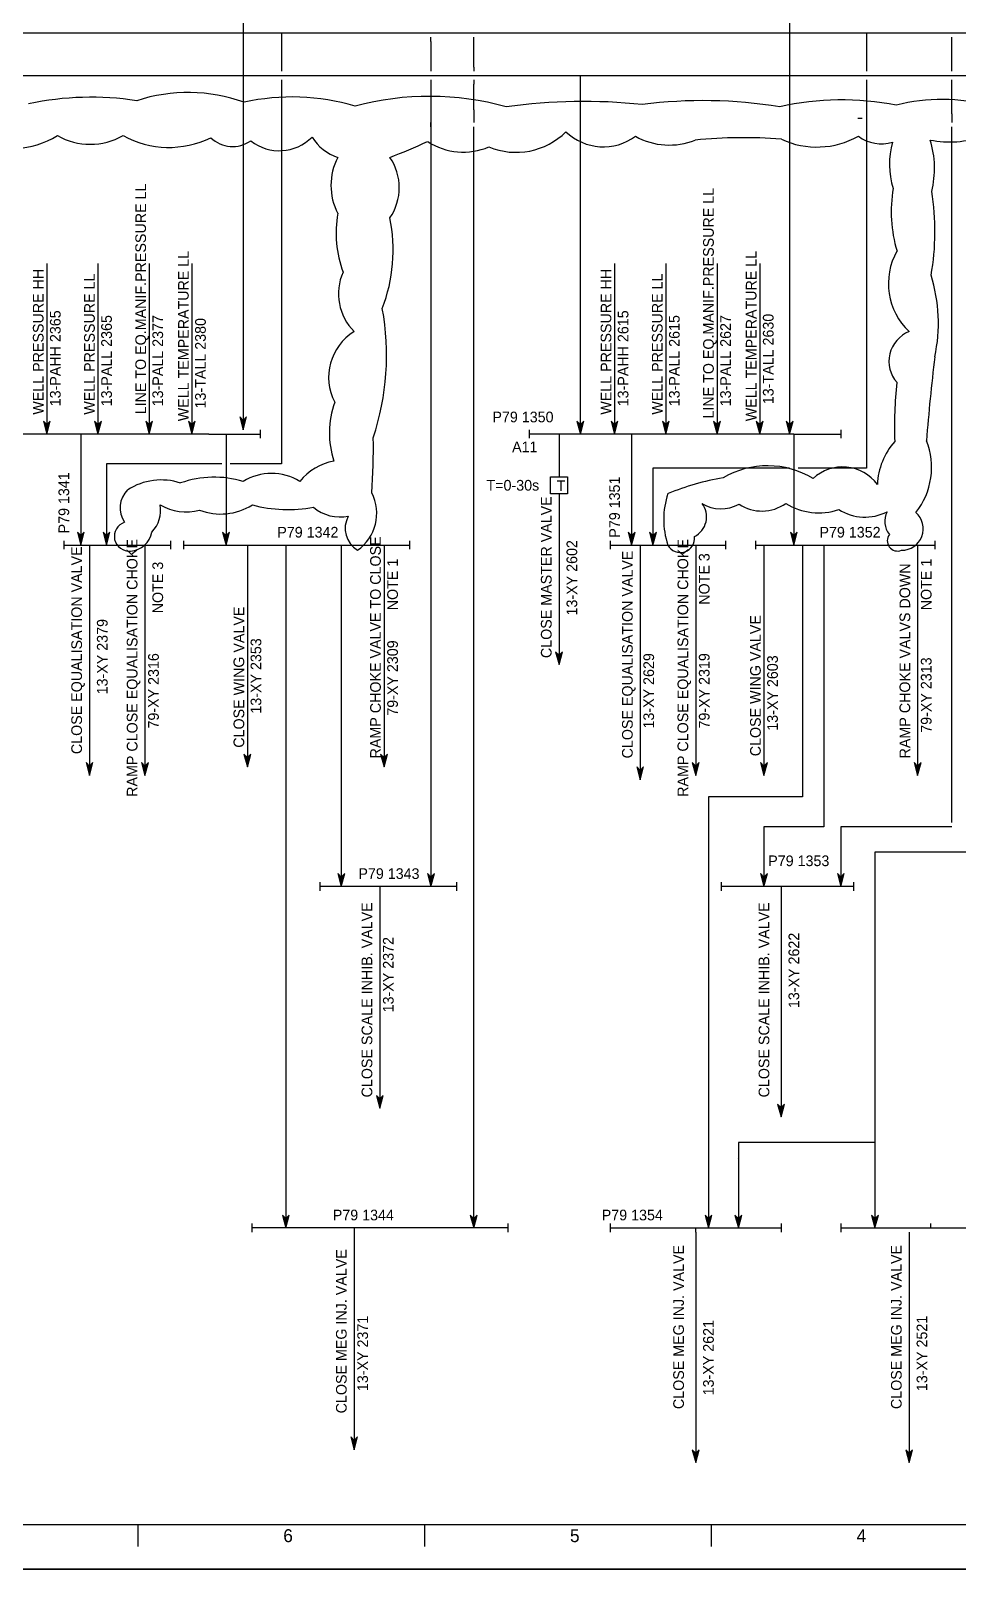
# Model space of a CAD drawing. Extents: x 0 to 841, y 0 to 594.
# Drawn here: x 394.3 to 611.5, y 0 to 360.5 of the extents above; entities that cross this region are included whole.
import ezdxf

# ---------------------------------------------------------------- set-up
doc = ezdxf.new("R2010")
doc.units = 0
for name, color, linetype in [('01-LIN-025-A', 7, 'Continuous'), ('1', 7, 'Continuous'), ('12', 7, 'Continuous'), ('34', 7, 'Continuous'), ('9', 7, 'Continuous')]:
    doc.layers.add(name, color=color, linetype=linetype)

msp = doc.modelspace()

# ---------------------------------------------------------------- linework, layer by layer
at = {"layer": '01-LIN-025-A'}
for centre, radius, start, end in [((408.37, 274), 70.92, 81.3173, 101.8873), ((431.13, 307.61), 38.43, 70.1026, 108.2835), ((455.51, 293.13), 51.86, 73.513, 102.5909), ((487.61, 277.42), 67.71, 74.5572, 104.8699), ((523.74, 212.89), 131.05, 83.9709, 97.9387), ((551.78, 231.81), 112.32, 80.8084, 97.3029), ((584.17, 279.78), 64.54, 78.5513, 102.9369), ((607.63, 302.54), 41.88, 74.3437, 104.7322), ((390.06, 352.33), 19.41, 241.6263, 302.5013), ((408.18, 349.32), 15.42, 240.0512, 299.9488), ((426.66, 355.39), 22.22, 240.9929, 296.0442), ((441.54, 340.81), 7.43, 226.3946, 304.9734), ((452.48, 343.17), 10.77, 231.7121, 315.3525), ((469.72, 341.48), 11.23, 211.543, 251.5496), ((507.96, 348.52), 16.51, 247.225, 314.9625), ((528.39, 345.98), 12.67, 226.1677, 306.3695), ((543.83, 349.98), 16.26, 240.856, 291.9011), ((560.96, 223.77), 111.68, 85.3186, 95.6865), ((578.4, 353.23), 19.98, 245.3549, 299.1366), ((593.56, 343.23), 9.22, 233.8898, 285.949), ((609.52, 358.02), 23.57, 258.804, 289.3672), ((402.87, 522.98), 206.46, 291.4502, 294.1146), ((495.55, 347.27), 15.21, 236.8244, 293.2971), ((613.98, 329.26), 18.6, 164.0629, 197.8155), ((583.4, 328.24), 22.55, 346.1984, 17.1709), ((478.79, 324.27), 14.23, 152.5846, 207.4154), ((468.11, 323.74), 12.47, 325.4077, 34.5923), ((627.46, 318.07), 31.66, 170.0072, 196.8876), ((548.5, 313.54), 57.56, 349.6553, 9.3123), ((492.42, 313.12), 26.66, 170.0597, 200.1967), ((440.96, 309.09), 38.17, 339.0238, 11.4489), ((610.65, 301.26), 15.5, 150.5567, 226.5764), ((478.9, 298.87), 12.56, 156.2902, 224.8813), ((569.75, 291.99), 37.11, 347.7078, 17.5936), ((416.51, 284.43), 61.09, 341.6046, 10.367), ((476.62, 279.29), 12.6, 121.7273, 207.5059), ((602.72, 283.05), 7.46, 111.3453, 221.8418), ((1029.14, 232.24), 426.29, 173.0134, 175.6676), ((691.24, 267.54), 94.68, 173.6125, 181.9823), ((485.45, 266.31), 21.24, 160.2972, 198.2337), ((325.69, 262.76), 148.81, 355.9411, 0.9202), ((608.94, 253.43), 16.4, 138.6525, 177.3985), ((588.34, 258.17), 16.92, 321.4718, 21.7617), ((467.59, 246.78), 13.09, 100.1811, 141.7464), ((450.67, 244.21), 12.57, 58.1134, 121.8866), ((566.83, 237.95), 20.62, 58.7963, 120.2407), ((584.4, 248.14), 10.15, 36.4841, 132.7625), ((421.11, 248.71), 5.93, 134.54, 214.8309), ((424.83, 240.65), 14.59, 71.9802, 122.6726), ((437.23, 232.32), 23.57, 73.2137, 109.547), ((567.31, 193.67), 63.04, 99.9268, 112.1712), ((417.45, 248.08), 7.23, 315.5564, 10.4619), ((430.64, 259.78), 12.03, 239.6311, 285.0353), ((438.71, 261.29), 14.03, 249.3661, 302.055), ((454.49, 280.6), 32.3, 255.0471, 280.7107), ((466.78, 256.28), 9.72, 229.7381, 281.0201), ((464.81, 247.41), 10.49, 304.5753, 27.3522), ((561.3, 246), 18.79, 161.2042, 198.6159), ((547.34, 246.6), 5.21, 297.1533, 37.2382), ((555.97, 257.01), 8.54, 238.3012, 299.3606), ((565.52, 257.65), 9.69, 236.4437, 305.4043), ((578.81, 262.01), 14.47, 237.9468, 289.0136), ((417.29, 242.03), 3.46, 107.7814, 275.9959), ((473.87, 243.87), 5.97, 151.2187, 238.6441), ((589.65, 257.9), 11.36, 237.3638, 297.2687), ((599.19, 245.55), 4.89, 152.5993, 218.8219), ((598.25, 243.82), 5.05, 269.6307, 48.7557), ((417.41, 243.85), 5.26, 272.6245, 350.8961), ((546.43, 241.54), 3.31, 207.7201, 7.2732), ((597.28, 241), 2.41, 141.7937, 292.8142)]:
    msp.add_arc(centre, radius, start, end, dxfattribs=at)
at = {"layer": '1'}
for p, q in [((559.88, 96.13), (559.88, 96.13)), ((648.95, 10.38), (10.33, 10.38)), ((419.3, 10.38), (419.3, 5.35)), ((486.46, 10.38), (486.46, 5.35)), ((553.61, 10.38), (553.61, 5.35))]:
    msp.add_line(p, q, dxfattribs=at)
at = {"layer": '12'}
for p, q in [((444, 411), (444, 267)), ((572, 410), (572, 266)), ((238, 360), (412, 360)), ((411, 360), (715, 360)), ((453, 360), (453, 351)), ((488, 358), (488, 359)), ((488, 358), (488, 354)), ((498, 358), (498, 359)), ((498, 352), (498, 358)), ((590, 360), (590, 351)), ((610, 351), (610, 359)), ((488, 354), (488, 351)), ((390, 350), (473, 350)), ((473, 350), (642, 350)), ((498, 352), (498, 351)), ((523, 266), (523, 350)), ((453, 349), (453, 259)), ((488, 349), (488, 348)), ((488, 348), (488, 344)), ((498, 349), (498, 348)), ((498, 342), (498, 348)), ((590, 349), (590, 258)), ((610, 341), (610, 349)), ((488, 344), (488, 341)), ((488, 341), (488, 172)), ((488, 338), (488, 339)), ((498, 342), (498, 341)), ((498, 342), (498, 339)), ((588, 340), (589, 340)), ((610, 341), (610, 339)), ((498, 332), (498, 338)), ((610, 175), (610, 338)), ((498, 80), (498, 332)), ((398, 306), (398, 266)), ((410, 306), (410, 266)), ((422, 306), (422, 266)), ((432, 306), (432, 266)), ((531, 306), (531, 266)), ((543, 306), (543, 266)), ((555, 306), (555, 266)), ((565, 306), (565, 266)), ((448, 267), (448, 265)), ((511, 267), (511, 265)), ((584, 267), (584, 265)), ((436, 266), (379, 266)), ((406, 266), (406, 240)), ((410, 266), (410, 266)), ((422, 266), (422, 266)), ((436, 266), (448, 266)), ((440, 266), (440, 240)), ((573, 266), (511, 266)), ((518, 266), (518, 256)), ((535, 266), (535, 240)), ((573, 266), (584, 266)), ((573, 266), (573, 240)), ((412, 259), (412, 240)), ((415, 259), (412, 259)), ((439, 259), (415, 259)), ((453, 259), (441, 259)), ((516, 256), (520, 256)), ((516, 252), (516, 256)), ((520, 256), (520, 252)), ((540, 258), (540, 240)), ((544, 258), (540, 258)), ((552, 258), (544, 258)), ((572, 258), (552, 258)), ((590, 258), (574, 258)), ((520, 252), (516, 252)), ((518, 252), (518, 212)), ((402, 241), (402, 239)), ((402, 240), (427, 240)), ((408, 240), (408, 186)), ((421, 240), (421, 186)), ((427, 241), (427, 239)), ((430, 241), (430, 239)), ((430, 240), (483, 240)), ((445, 240), (445, 188)), ((454, 240), (454, 80)), ((467, 240), (467, 160)), ((477, 240), (477, 188)), ((483, 241), (483, 239)), ((530, 241), (530, 239)), ((530, 240), (557, 240)), ((537, 240), (537, 185)), ((550, 240), (550, 186)), ((557, 241), (557, 239)), ((564, 241), (564, 239)), ((564, 240), (606, 240)), ((566, 240), (566, 186)), ((575, 240), (575, 181)), ((580, 240), (580, 180)), ((602, 240), (602, 186)), ((606, 241), (606, 239)), ((575, 181), (553, 181)), ((553, 181), (553, 80)), ((580, 180), (580, 174)), ((580, 174), (566, 174)), ((566, 174), (566, 160)), ((610, 174), (584, 174)), ((584, 174), (584, 160)), ((488, 172), (488, 160)), ((620, 168), (592, 168)), ((592, 168), (592, 88)), ((462, 161), (462, 159)), ((494, 160), (462, 160)), ((476, 160), (476, 108)), ((494, 161), (494, 159)), ((556, 161), (556, 159)), ((587, 160), (556, 160)), ((570, 160), (570, 106)), ((587, 161), (587, 159)), ((592, 100), (560, 100)), ((560, 100), (560, 80)), ((592, 88), (592, 80)), ((446, 81), (446, 79)), ((506, 80), (446, 80)), ((470, 80), (470, 28)), ((506, 81), (506, 79)), ((530, 81), (530, 79)), ((530, 80), (570, 80)), ((550, 79), (550, 80)), ((570, 81), (570, 79)), ((584, 81), (584, 79)), ((584, 80), (620, 80)), ((605, 81), (605, 80)), ((550, 79), (550, 25)), ((600, 79), (600, 25))]:
    msp.add_line(p, q, dxfattribs=at)
msp.add_lwpolyline([(0, 594), (841, 594), (841, 0), (0, 0)], close=True, dxfattribs=at)
at = {"layer": '34'}
for p, q in [((398, 268.2), (397.2, 269)), ((397.2, 269), (398, 266)), ((398, 268), (397.4, 268.6)), ((397.4, 268.6), (398, 266.4)), ((398, 267.8), (397.6, 268.2)), ((397.6, 268.2), (398, 266.8)), ((398, 267.6), (397.8, 267.8)), ((397.8, 267.8), (398, 267.2)), ((398, 266), (398.8, 269)), ((398.8, 269), (398, 268.2)), ((398, 266.4), (398.6, 268.6)), ((398.6, 268.6), (398, 268)), ((398, 266.8), (398.4, 268.2)), ((398.4, 268.2), (398, 267.8)), ((398, 267.2), (398.2, 267.8)), ((398.2, 267.8), (398, 267.6)), ((410, 268.2), (409.2, 269)), ((409.2, 269), (410, 266)), ((410, 268), (409.4, 268.6)), ((409.4, 268.6), (410, 266.4)), ((410, 267.8), (409.6, 268.2)), ((409.6, 268.2), (410, 266.8)), ((410, 267.6), (409.8, 267.8)), ((409.8, 267.8), (410, 267.2)), ((410, 266), (410.8, 269)), ((410.8, 269), (410, 268.2)), ((410, 266.4), (410.6, 268.6)), ((410.6, 268.6), (410, 268)), ((410, 266.8), (410.4, 268.2)), ((410.4, 268.2), (410, 267.8)), ((410, 267.2), (410.2, 267.8)), ((410.2, 267.8), (410, 267.6)), ((422, 268.2), (421.2, 269)), ((421.2, 269), (422, 266)), ((422, 268), (421.4, 268.6)), ((421.4, 268.6), (422, 266.4)), ((422, 267.8), (421.6, 268.2)), ((421.6, 268.2), (422, 266.8)), ((422, 267.6), (421.8, 267.8)), ((421.8, 267.8), (422, 267.2)), ((422, 266), (422.8, 269)), ((422.8, 269), (422, 268.2)), ((422, 266.4), (422.6, 268.6)), ((422.6, 268.6), (422, 268)), ((422, 266.8), (422.4, 268.2)), ((422.4, 268.2), (422, 267.8)), ((422, 267.2), (422.2, 267.8)), ((422.2, 267.8), (422, 267.6)), ((432, 268.2), (431.2, 269)), ((431.2, 269), (432, 266)), ((432, 268), (431.4, 268.6)), ((431.4, 268.6), (432, 266.4)), ((432, 267.8), (431.6, 268.2)), ((431.6, 268.2), (432, 266.8)), ((432, 267.6), (431.8, 267.8)), ((431.8, 267.8), (432, 267.2)), ((432, 266), (432.8, 269)), ((432.8, 269), (432, 268.2)), ((432, 266.4), (432.6, 268.6)), ((432.6, 268.6), (432, 268)), ((432, 266.8), (432.4, 268.2)), ((432.4, 268.2), (432, 267.8)), ((432, 267.2), (432.2, 267.8)), ((432.2, 267.8), (432, 267.6)), ((444, 269.2), (443.2, 270)), ((443.2, 270), (444, 267)), ((444, 269), (443.4, 269.6)), ((443.4, 269.6), (444, 267.4)), ((444, 268.8), (443.6, 269.2)), ((443.6, 269.2), (444, 267.8)), ((444, 268.6), (443.8, 268.8)), ((443.8, 268.8), (444, 268.2)), ((444, 267), (444.8, 270)), ((444.8, 270), (444, 269.2)), ((444, 267.4), (444.6, 269.6)), ((444.6, 269.6), (444, 269)), ((444, 267.8), (444.4, 269.2)), ((444.4, 269.2), (444, 268.8)), ((444, 268.2), (444.2, 268.8)), ((444.2, 268.8), (444, 268.6)), ((523, 268.2), (522.2, 269)), ((522.2, 269), (523, 266)), ((523, 268), (522.4, 268.6)), ((522.4, 268.6), (523, 266.4)), ((523, 267.8), (522.6, 268.2)), ((522.6, 268.2), (523, 266.8)), ((523, 267.6), (522.8, 267.8)), ((522.8, 267.8), (523, 267.2)), ((523, 266), (523.8, 269)), ((523.8, 269), (523, 268.2)), ((523, 266.4), (523.6, 268.6)), ((523.6, 268.6), (523, 268)), ((523, 266.8), (523.4, 268.2)), ((523.4, 268.2), (523, 267.8)), ((523, 267.2), (523.2, 267.8)), ((523.2, 267.8), (523, 267.6)), ((531, 268.2), (530.2, 269)), ((530.2, 269), (531, 266)), ((531, 268), (530.4, 268.6)), ((530.4, 268.6), (531, 266.4)), ((531, 267.8), (530.6, 268.2)), ((530.6, 268.2), (531, 266.8)), ((531, 267.6), (530.8, 267.8)), ((530.8, 267.8), (531, 267.2)), ((531, 266), (531.8, 269)), ((531.8, 269), (531, 268.2)), ((531, 266.4), (531.6, 268.6)), ((531.6, 268.6), (531, 268)), ((531, 266.8), (531.4, 268.2)), ((531.4, 268.2), (531, 267.8)), ((531, 267.2), (531.2, 267.8)), ((531.2, 267.8), (531, 267.6)), ((543, 268.2), (542.2, 269)), ((542.2, 269), (543, 266)), ((543, 268), (542.4, 268.6)), ((542.4, 268.6), (543, 266.4)), ((543, 267.8), (542.6, 268.2)), ((542.6, 268.2), (543, 266.8)), ((543, 267.6), (542.8, 267.8)), ((542.8, 267.8), (543, 267.2)), ((543, 266), (543.8, 269)), ((543.8, 269), (543, 268.2)), ((543, 266.4), (543.6, 268.6)), ((543.6, 268.6), (543, 268)), ((543, 266.8), (543.4, 268.2)), ((543.4, 268.2), (543, 267.8)), ((543, 267.2), (543.2, 267.8)), ((543.2, 267.8), (543, 267.6)), ((555, 268.2), (554.2, 269)), ((554.2, 269), (555, 266)), ((555, 268), (554.4, 268.6)), ((554.4, 268.6), (555, 266.4)), ((555, 267.8), (554.6, 268.2)), ((554.6, 268.2), (555, 266.8)), ((555, 267.6), (554.8, 267.8)), ((554.8, 267.8), (555, 267.2)), ((555, 266), (555.8, 269)), ((555.8, 269), (555, 268.2)), ((555, 266.4), (555.6, 268.6)), ((555.6, 268.6), (555, 268)), ((555, 266.8), (555.4, 268.2)), ((555.4, 268.2), (555, 267.8)), ((555, 267.2), (555.2, 267.8)), ((555.2, 267.8), (555, 267.6)), ((565, 268.2), (564.2, 269)), ((564.2, 269), (565, 266)), ((565, 268), (564.4, 268.6)), ((564.4, 268.6), (565, 266.4)), ((565, 267.8), (564.6, 268.2)), ((564.6, 268.2), (565, 266.8)), ((565, 267.6), (564.8, 267.8)), ((564.8, 267.8), (565, 267.2)), ((565, 266), (565.8, 269)), ((565.8, 269), (565, 268.2)), ((565, 266.4), (565.6, 268.6)), ((565.6, 268.6), (565, 268)), ((565, 266.8), (565.4, 268.2)), ((565.4, 268.2), (565, 267.8)), ((565, 267.2), (565.2, 267.8)), ((565.2, 267.8), (565, 267.6)), ((572, 268.2), (571.2, 269)), ((571.2, 269), (572, 266)), ((572, 268), (571.4, 268.6)), ((571.4, 268.6), (572, 266.4)), ((572, 267.8), (571.6, 268.2)), ((571.6, 268.2), (572, 266.8)), ((572, 267.6), (571.8, 267.8)), ((571.8, 267.8), (572, 267.2)), ((572, 266), (572.8, 269)), ((572.8, 269), (572, 268.2)), ((572, 266.4), (572.6, 268.6)), ((572.6, 268.6), (572, 268)), ((572, 266.8), (572.4, 268.2)), ((572.4, 268.2), (572, 267.8)), ((572, 267.2), (572.2, 267.8)), ((572.2, 267.8), (572, 267.6)), ((406, 242.2), (405.2, 243)), ((405.2, 243), (406, 240)), ((406, 242), (405.4, 242.6)), ((405.4, 242.6), (406, 240.4)), ((406, 241.8), (405.6, 242.2)), ((405.6, 242.2), (406, 240.8)), ((406, 241.6), (405.8, 241.8)), ((405.8, 241.8), (406, 241.2)), ((406, 240), (406.8, 243)), ((406.8, 243), (406, 242.2)), ((406, 240.4), (406.6, 242.6)), ((406.6, 242.6), (406, 242)), ((406, 240.8), (406.4, 242.2)), ((406.4, 242.2), (406, 241.8)), ((406, 241.2), (406.2, 241.8)), ((406.2, 241.8), (406, 241.6)), ((412, 242.2), (411.2, 243)), ((411.2, 243), (412, 240)), ((412, 242), (411.4, 242.6)), ((411.4, 242.6), (412, 240.4)), ((412, 241.8), (411.6, 242.2)), ((411.6, 242.2), (412, 240.8)), ((412, 241.6), (411.8, 241.8)), ((411.8, 241.8), (412, 241.2)), ((412, 240), (412.8, 243)), ((412.8, 243), (412, 242.2)), ((412, 240.4), (412.6, 242.6)), ((412.6, 242.6), (412, 242)), ((412, 240.8), (412.4, 242.2)), ((412.4, 242.2), (412, 241.8)), ((412, 241.2), (412.2, 241.8)), ((412.2, 241.8), (412, 241.6)), ((440, 242.2), (439.2, 243)), ((439.2, 243), (440, 240)), ((440, 242), (439.4, 242.6)), ((439.4, 242.6), (440, 240.4)), ((440, 241.8), (439.6, 242.2)), ((439.6, 242.2), (440, 240.8)), ((440, 241.6), (439.8, 241.8)), ((439.8, 241.8), (440, 241.2)), ((440, 240), (440.8, 243)), ((440.8, 243), (440, 242.2)), ((440, 240.4), (440.6, 242.6)), ((440.6, 242.6), (440, 242)), ((440, 240.8), (440.4, 242.2)), ((440.4, 242.2), (440, 241.8)), ((440, 241.2), (440.2, 241.8)), ((440.2, 241.8), (440, 241.6)), ((535, 242.2), (534.2, 243)), ((534.2, 243), (535, 240)), ((535, 242), (534.4, 242.6)), ((534.4, 242.6), (535, 240.4)), ((535, 241.8), (534.6, 242.2)), ((534.6, 242.2), (535, 240.8)), ((535, 241.6), (534.8, 241.8)), ((534.8, 241.8), (535, 241.2)), ((535, 240), (535.8, 243)), ((535.8, 243), (535, 242.2)), ((535, 240.4), (535.6, 242.6)), ((535.6, 242.6), (535, 242)), ((535, 240.8), (535.4, 242.2)), ((535.4, 242.2), (535, 241.8)), ((535, 241.2), (535.2, 241.8)), ((535.2, 241.8), (535, 241.6)), ((540, 242.2), (539.2, 243)), ((539.2, 243), (540, 240)), ((540, 242), (539.4, 242.6)), ((539.4, 242.6), (540, 240.4)), ((540, 241.8), (539.6, 242.2)), ((539.6, 242.2), (540, 240.8)), ((540, 241.6), (539.8, 241.8)), ((539.8, 241.8), (540, 241.2)), ((540, 240), (540.8, 243)), ((540.8, 243), (540, 242.2)), ((540, 240.4), (540.6, 242.6)), ((540.6, 242.6), (540, 242)), ((540, 240.8), (540.4, 242.2)), ((540.4, 242.2), (540, 241.8)), ((540, 241.2), (540.2, 241.8)), ((540.2, 241.8), (540, 241.6)), ((573, 242.2), (572.2, 243)), ((572.2, 243), (573, 240)), ((573, 242), (572.4, 242.6)), ((572.4, 242.6), (573, 240.4)), ((573, 241.8), (572.6, 242.2)), ((572.6, 242.2), (573, 240.8)), ((573, 241.6), (572.8, 241.8)), ((572.8, 241.8), (573, 241.2)), ((573, 240), (573.8, 243)), ((573.8, 243), (573, 242.2)), ((573, 240.4), (573.6, 242.6)), ((573.6, 242.6), (573, 242)), ((573, 240.8), (573.4, 242.2)), ((573.4, 242.2), (573, 241.8)), ((573, 241.2), (573.2, 241.8)), ((573.2, 241.8), (573, 241.6)), ((518, 214.2), (517.2, 215)), ((517.2, 215), (518, 212)), ((518, 214), (517.4, 214.6)), ((517.4, 214.6), (518, 212.4)), ((518, 213.8), (517.6, 214.2)), ((517.6, 214.2), (518, 212.8)), ((518, 213.6), (517.8, 213.8)), ((517.8, 213.8), (518, 213.2)), ((518, 212), (518.8, 215)), ((518.8, 215), (518, 214.2)), ((518, 212.4), (518.6, 214.6)), ((518.6, 214.6), (518, 214)), ((518, 212.8), (518.4, 214.2)), ((518.4, 214.2), (518, 213.8)), ((518, 213.2), (518.2, 213.8)), ((518.2, 213.8), (518, 213.6)), ((408, 188.2), (407.2, 189)), ((407.2, 189), (408, 186)), ((408, 188), (407.4, 188.6)), ((407.4, 188.6), (408, 186.4)), ((408, 187.8), (407.6, 188.2)), ((407.6, 188.2), (408, 186.8)), ((408, 187.6), (407.8, 187.8)), ((407.8, 187.8), (408, 187.2)), ((408, 186), (408.8, 189)), ((408.8, 189), (408, 188.2)), ((408, 186.4), (408.6, 188.6)), ((408.6, 188.6), (408, 188)), ((408, 186.8), (408.4, 188.2)), ((408.4, 188.2), (408, 187.8)), ((408, 187.2), (408.2, 187.8)), ((408.2, 187.8), (408, 187.6)), ((421, 188.2), (420.2, 189)), ((420.2, 189), (421, 186)), ((421, 188), (420.4, 188.6)), ((420.4, 188.6), (421, 186.4)), ((421, 187.8), (420.6, 188.2)), ((420.6, 188.2), (421, 186.8)), ((421, 187.6), (420.8, 187.8)), ((420.8, 187.8), (421, 187.2)), ((421, 186), (421.8, 189)), ((421.8, 189), (421, 188.2)), ((421, 186.4), (421.6, 188.6)), ((421.6, 188.6), (421, 188)), ((421, 186.8), (421.4, 188.2)), ((421.4, 188.2), (421, 187.8)), ((421, 187.2), (421.2, 187.8)), ((421.2, 187.8), (421, 187.6)), ((445, 190.2), (444.2, 191)), ((444.2, 191), (445, 188)), ((445, 190), (444.4, 190.6)), ((444.4, 190.6), (445, 188.4)), ((445, 189.8), (444.6, 190.2)), ((444.6, 190.2), (445, 188.8)), ((445, 189.6), (444.8, 189.8)), ((444.8, 189.8), (445, 189.2)), ((445, 188), (445.8, 191)), ((445.8, 191), (445, 190.2)), ((445, 188.4), (445.6, 190.6)), ((445.6, 190.6), (445, 190)), ((445, 188.8), (445.4, 190.2)), ((445.4, 190.2), (445, 189.8)), ((445, 189.2), (445.2, 189.8)), ((445.2, 189.8), (445, 189.6)), ((477, 190.2), (476.2, 191)), ((476.2, 191), (477, 188)), ((477, 190), (476.4, 190.6)), ((476.4, 190.6), (477, 188.4)), ((477, 189.8), (476.6, 190.2)), ((476.6, 190.2), (477, 188.8)), ((477, 189.6), (476.8, 189.8)), ((476.8, 189.8), (477, 189.2)), ((477, 188), (477.8, 191)), ((477.8, 191), (477, 190.2)), ((477, 188.4), (477.6, 190.6)), ((477.6, 190.6), (477, 190)), ((477, 188.8), (477.4, 190.2)), ((477.4, 190.2), (477, 189.8)), ((477, 189.2), (477.2, 189.8)), ((477.2, 189.8), (477, 189.6)), ((537, 187.2), (536.2, 188)), ((536.2, 188), (537, 185)), ((537, 187), (536.4, 187.6)), ((536.4, 187.6), (537, 185.4)), ((537, 185), (537.8, 188)), ((537.8, 188), (537, 187.2)), ((537, 185.4), (537.6, 187.6)), ((537.6, 187.6), (537, 187)), ((550, 188.2), (549.2, 189)), ((549.2, 189), (550, 186)), ((550, 188), (549.4, 188.6)), ((549.4, 188.6), (550, 186.4)), ((550, 187.8), (549.6, 188.2)), ((549.6, 188.2), (550, 186.8)), ((550, 187.6), (549.8, 187.8)), ((549.8, 187.8), (550, 187.2)), ((550, 186), (550.8, 189)), ((550.8, 189), (550, 188.2)), ((550, 186.4), (550.6, 188.6)), ((550.6, 188.6), (550, 188)), ((550, 186.8), (550.4, 188.2)), ((550.4, 188.2), (550, 187.8)), ((550, 187.2), (550.2, 187.8)), ((550.2, 187.8), (550, 187.6)), ((566, 188.2), (565.2, 189)), ((565.2, 189), (566, 186)), ((566, 188), (565.4, 188.6)), ((565.4, 188.6), (566, 186.4)), ((566, 187.8), (565.6, 188.2)), ((565.6, 188.2), (566, 186.8)), ((566, 187.6), (565.8, 187.8)), ((565.8, 187.8), (566, 187.2)), ((566, 186), (566.8, 189)), ((566.8, 189), (566, 188.2)), ((566, 186.4), (566.6, 188.6)), ((566.6, 188.6), (566, 188)), ((566, 186.8), (566.4, 188.2)), ((566.4, 188.2), (566, 187.8)), ((566, 187.2), (566.2, 187.8)), ((566.2, 187.8), (566, 187.6)), ((602, 188.2), (601.2, 189)), ((601.2, 189), (602, 186)), ((602, 188), (601.4, 188.6)), ((601.4, 188.6), (602, 186.4)), ((602, 187.8), (601.6, 188.2)), ((601.6, 188.2), (602, 186.8)), ((602, 187.6), (601.8, 187.8)), ((601.8, 187.8), (602, 187.2)), ((602, 186), (602.8, 189)), ((602.8, 189), (602, 188.2)), ((602, 186.4), (602.6, 188.6)), ((602.6, 188.6), (602, 188)), ((602, 186.8), (602.4, 188.2)), ((602.4, 188.2), (602, 187.8)), ((602, 187.2), (602.2, 187.8)), ((602.2, 187.8), (602, 187.6)), ((537, 186.8), (536.6, 187.2)), ((536.6, 187.2), (537, 185.8)), ((537, 186.6), (536.8, 186.8)), ((536.8, 186.8), (537, 186.2)), ((537, 185.8), (537.4, 187.2)), ((537.4, 187.2), (537, 186.8)), ((537, 186.2), (537.2, 186.8)), ((537.2, 186.8), (537, 186.6)), ((467, 162.2), (466.2, 163)), ((466.2, 163), (467, 160)), ((467, 162), (466.4, 162.6)), ((466.4, 162.6), (467, 160.4)), ((467, 160), (467.8, 163)), ((467.8, 163), (467, 162.2)), ((467, 160.4), (467.6, 162.6)), ((467.6, 162.6), (467, 162)), ((488, 162.2), (487.2, 163)), ((487.2, 163), (488, 160)), ((488, 162), (487.4, 162.6)), ((487.4, 162.6), (488, 160.4)), ((488, 160), (488.8, 163)), ((488.8, 163), (488, 162.2)), ((488, 160.4), (488.6, 162.6)), ((488.6, 162.6), (488, 162)), ((566, 162.2), (565.2, 163)), ((565.2, 163), (566, 160)), ((566, 162), (565.4, 162.6)), ((565.4, 162.6), (566, 160.4)), ((566, 160), (566.8, 163)), ((566.8, 163), (566, 162.2)), ((566, 160.4), (566.6, 162.6)), ((566.6, 162.6), (566, 162)), ((584, 162.2), (583.2, 163)), ((583.2, 163), (584, 160)), ((584, 162), (583.4, 162.6)), ((583.4, 162.6), (584, 160.4)), ((584, 160), (584.8, 163)), ((584.8, 163), (584, 162.2)), ((584, 160.4), (584.6, 162.6)), ((584.6, 162.6), (584, 162)), ((467, 161.8), (466.6, 162.2)), ((466.6, 162.2), (467, 160.8)), ((467, 161.6), (466.8, 161.8)), ((466.8, 161.8), (467, 161.2)), ((467, 160.8), (467.4, 162.2)), ((467.4, 162.2), (467, 161.8)), ((467, 161.2), (467.2, 161.8)), ((467.2, 161.8), (467, 161.6)), ((488, 161.8), (487.6, 162.2)), ((487.6, 162.2), (488, 160.8)), ((488, 161.6), (487.8, 161.8)), ((487.8, 161.8), (488, 161.2)), ((488, 160.8), (488.4, 162.2)), ((488.4, 162.2), (488, 161.8)), ((488, 161.2), (488.2, 161.8)), ((488.2, 161.8), (488, 161.6)), ((566, 161.8), (565.6, 162.2)), ((565.6, 162.2), (566, 160.8)), ((566, 161.6), (565.8, 161.8)), ((565.8, 161.8), (566, 161.2)), ((566, 160.8), (566.4, 162.2)), ((566.4, 162.2), (566, 161.8)), ((566, 161.2), (566.2, 161.8)), ((566.2, 161.8), (566, 161.6)), ((584, 161.8), (583.6, 162.2)), ((583.6, 162.2), (584, 160.8)), ((584, 161.6), (583.8, 161.8)), ((583.8, 161.8), (584, 161.2)), ((584, 160.8), (584.4, 162.2)), ((584.4, 162.2), (584, 161.8)), ((584, 161.2), (584.2, 161.8)), ((584.2, 161.8), (584, 161.6)), ((476, 110.2), (475.2, 111)), ((475.2, 111), (476, 108)), ((476, 110), (475.4, 110.6)), ((475.4, 110.6), (476, 108.4)), ((476, 109.8), (475.6, 110.2)), ((475.6, 110.2), (476, 108.8)), ((476, 109.6), (475.8, 109.8)), ((475.8, 109.8), (476, 109.2)), ((476, 108), (476.8, 111)), ((476.8, 111), (476, 110.2)), ((476, 108.4), (476.6, 110.6)), ((476.6, 110.6), (476, 110)), ((476, 108.8), (476.4, 110.2)), ((476.4, 110.2), (476, 109.8)), ((476, 109.2), (476.2, 109.8)), ((476.2, 109.8), (476, 109.6)), ((570, 108.2), (569.2, 109)), ((569.2, 109), (570, 106)), ((570, 108), (569.4, 108.6)), ((569.4, 108.6), (570, 106.4)), ((570, 107.8), (569.6, 108.2)), ((569.6, 108.2), (570, 106.8)), ((570, 106), (570.8, 109)), ((570.8, 109), (570, 108.2)), ((570, 106.4), (570.6, 108.6)), ((570.6, 108.6), (570, 108)), ((570, 106.8), (570.4, 108.2)), ((570.4, 108.2), (570, 107.8)), ((570, 107.6), (569.8, 107.8)), ((569.8, 107.8), (570, 107.2)), ((570, 107.2), (570.2, 107.8)), ((570.2, 107.8), (570, 107.6)), ((454, 82.2), (453.2, 83)), ((453.2, 83), (454, 80)), ((454, 80), (454.8, 83)), ((454.8, 83), (454, 82.2)), ((498, 82.2), (497.2, 83)), ((497.2, 83), (498, 80)), ((498, 80), (498.8, 83)), ((498.8, 83), (498, 82.2)), ((553, 82.2), (552.2, 83)), ((552.2, 83), (553, 80)), ((553, 80), (553.8, 83)), ((553.8, 83), (553, 82.2)), ((560, 82.2), (559.2, 83)), ((559.2, 83), (560, 80)), ((560, 80), (560.8, 83)), ((560.8, 83), (560, 82.2)), ((592, 82.2), (591.2, 83)), ((591.2, 83), (592, 80)), ((592, 80), (592.8, 83)), ((592.8, 83), (592, 82.2)), ((454, 82), (453.4, 82.6)), ((453.4, 82.6), (454, 80.4)), ((454, 81.8), (453.6, 82.2)), ((453.6, 82.2), (454, 80.8)), ((454, 81.6), (453.8, 81.8)), ((453.8, 81.8), (454, 81.2)), ((454, 80.4), (454.6, 82.6)), ((454.6, 82.6), (454, 82)), ((454, 80.8), (454.4, 82.2)), ((454.4, 82.2), (454, 81.8)), ((454, 81.2), (454.2, 81.8)), ((454.2, 81.8), (454, 81.6)), ((498, 82), (497.4, 82.6)), ((497.4, 82.6), (498, 80.4)), ((498, 81.8), (497.6, 82.2)), ((497.6, 82.2), (498, 80.8)), ((498, 81.6), (497.8, 81.8)), ((497.8, 81.8), (498, 81.2)), ((498, 80.4), (498.6, 82.6)), ((498.6, 82.6), (498, 82)), ((498, 80.8), (498.4, 82.2)), ((498.4, 82.2), (498, 81.8)), ((498, 81.2), (498.2, 81.8)), ((498.2, 81.8), (498, 81.6)), ((553, 82), (552.4, 82.6)), ((552.4, 82.6), (553, 80.4)), ((553, 81.8), (552.6, 82.2)), ((552.6, 82.2), (553, 80.8)), ((553, 81.6), (552.8, 81.8)), ((552.8, 81.8), (553, 81.2)), ((553, 80.4), (553.6, 82.6)), ((553.6, 82.6), (553, 82)), ((553, 80.8), (553.4, 82.2)), ((553.4, 82.2), (553, 81.8)), ((553, 81.2), (553.2, 81.8)), ((553.2, 81.8), (553, 81.6)), ((560, 82), (559.4, 82.6)), ((559.4, 82.6), (560, 80.4)), ((560, 81.8), (559.6, 82.2)), ((559.6, 82.2), (560, 80.8)), ((560, 81.6), (559.8, 81.8)), ((559.8, 81.8), (560, 81.2)), ((560, 80.4), (560.6, 82.6)), ((560.6, 82.6), (560, 82)), ((560, 80.8), (560.4, 82.2)), ((560.4, 82.2), (560, 81.8)), ((560, 81.2), (560.2, 81.8)), ((560.2, 81.8), (560, 81.6)), ((592, 82), (591.4, 82.6)), ((591.4, 82.6), (592, 80.4)), ((592, 81.8), (591.6, 82.2)), ((591.6, 82.2), (592, 80.8)), ((592, 81.6), (591.8, 81.8)), ((591.8, 81.8), (592, 81.2)), ((592, 80.4), (592.6, 82.6)), ((592.6, 82.6), (592, 82)), ((592, 80.8), (592.4, 82.2)), ((592.4, 82.2), (592, 81.8)), ((592, 81.2), (592.2, 81.8)), ((592.2, 81.8), (592, 81.6)), ((470, 30.2), (469.2, 31)), ((469.2, 31), (470, 28)), ((470, 30), (469.4, 30.6)), ((469.4, 30.6), (470, 28.4)), ((470, 29.8), (469.6, 30.2)), ((469.6, 30.2), (470, 28.8)), ((470, 29.6), (469.8, 29.8)), ((469.8, 29.8), (470, 29.2)), ((470, 28), (470.8, 31)), ((470.8, 31), (470, 30.2)), ((470, 28.4), (470.6, 30.6)), ((470.6, 30.6), (470, 30)), ((470, 28.8), (470.4, 30.2)), ((470.4, 30.2), (470, 29.8)), ((470, 29.2), (470.2, 29.8)), ((470.2, 29.8), (470, 29.6)), ((550, 27.2), (549.2, 28)), ((549.2, 28), (550, 25)), ((550, 27), (549.4, 27.6)), ((549.4, 27.6), (550, 25.4)), ((550, 26.8), (549.6, 27.2)), ((549.6, 27.2), (550, 25.8)), ((550, 26.6), (549.8, 26.8)), ((549.8, 26.8), (550, 26.2)), ((550, 25), (550.8, 28)), ((550.8, 28), (550, 27.2)), ((550, 25.4), (550.6, 27.6)), ((550.6, 27.6), (550, 27)), ((550, 25.8), (550.4, 27.2)), ((550.4, 27.2), (550, 26.8)), ((550, 26.2), (550.2, 26.8)), ((550.2, 26.8), (550, 26.6)), ((600, 27.2), (599.2, 28)), ((599.2, 28), (600, 25)), ((600, 27), (599.4, 27.6)), ((599.4, 27.6), (600, 25.4)), ((600, 26.8), (599.6, 27.2)), ((599.6, 27.2), (600, 25.8)), ((600, 26.6), (599.8, 26.8)), ((599.8, 26.8), (600, 26.2)), ((600, 25), (600.8, 28)), ((600.8, 28), (600, 27.2)), ((600, 25.4), (600.6, 27.6)), ((600.6, 27.6), (600, 27)), ((600, 25.8), (600.4, 27.2)), ((600.4, 27.2), (600, 26.8)), ((600, 26.2), (600.2, 26.8)), ((600.2, 26.8), (600, 26.6))]:
    msp.add_line(p, q, dxfattribs=at)
at = {"layer": '9'}
msp.add_lwpolyline([(0, 0), (841, 0), (841, 594), (0, 594)], close=True, dxfattribs=at)

# ---------------------------------------------------------------- texts
at = {"layer": '1'}
for s, p in [('6', (453.4, 6.35)), ('5', (520.56, 6.35)), ('4', (587.72, 6.35))]:
    msp.add_text(s, height=3.02, dxfattribs=at).set_placement(p)
at = {"layer": '12'}
for s, p in [('LINE TO EQ.MANIF.PRESSURE LL', (421.25, 270.63)), ('LINE TO EQ.MANIF.PRESSURE LL', (554.25, 269.63)), ('WELL TEMPERATURE LL', (431.25, 269)), ('WELL TEMPERATURE LL', (564.25, 269)), ('WELL PRESSURE HH', (397.25, 270.54)), ('WELL PRESSURE LL', (409.25, 270.54)), ('WELL PRESSURE HH', (530.25, 270.54)), ('WELL PRESSURE LL', (542.25, 270.54)), ('13-PAHH 2365', (401.25, 272.5)), ('13-PALL 2365', (413.25, 272.5)), ('13-PALL 2377', (425.25, 272.5)), ('13-TALL 2380', (435.25, 272)), ('13-PAHH 2615', (534.25, 272.5)), ('13-PALL 2615', (546.25, 272.5)), ('13-PALL 2627', (558.25, 272.5)), ('13-TALL 2630', (568.25, 273)), ('P79 1341', (403.25, 242.72)), ('P79 1351', (532.25, 241.72)), ('CLOSE MASTER VALVE', (516.25, 213.51)), ('RAMP CHOKE VALVE TO CLOSE', (476.25, 190)), ('CLOSE EQUALISATION VALVE ', (406.25, 191)), ('RAMP CLOSE EQUALISATION CHOKE', (419.25, 181)), ('13-XY 2602', (522.25, 223.49)), ('CLOSE EQUALISATION VALVE ', (535.25, 190)), ('RAMP CLOSE EQUALISATION CHOKE', (548.25, 181)), ('NOTE 3', (425.25, 224)), ('NOTE 1', (480.25, 224.71)), ('NOTE 3', (553.25, 226)), ('RAMP CHOKE VALVS DOWN', (600.25, 190)), ('NOTE 1', (605.25, 224.71)), ('CLOSE WING VALVE', (444.25, 192.5)), ('13-XY 2379', (412.25, 205)), ('CLOSE WING VALVE', (565.25, 190.5)), ('13-XY 2353', (448.25, 200.49)), ('79-XY 2309', (480.25, 200)), ('79-XY 2316', (424.25, 197)), ('13-XY 2629', (540.25, 197)), ('79-XY 2319', (553.25, 197)), ('13-XY 2603', (569.25, 196.49)), ('79-XY 2313', (605.25, 196)), ('CLOSE SCALE INHIB. VALVE', (474.25, 110.56)), ('CLOSE SCALE INHIB. VALVE', (567.25, 110.56)), ('13-XY 2372', (479.25, 130.49)), ('13-XY 2622', (574.25, 131.49)), ('CLOSE MEG INJ. VALVE', (547.25, 37.53)), ('CLOSE MEG INJ. VALVE', (598.25, 37.53)), ('CLOSE MEG INJ. VALVE', (468.25, 36.53)), ('13-XY 2371', (473.25, 41.74)), ('13-XY 2621', (554.25, 40.74)), ('13-XY 2521', (604.25, 41.74))]:
    msp.add_text(s, height=2.5, rotation=90, dxfattribs=at).set_placement(p)
for s, p in [('P79 1350', (502.39, 268.75)), ('A11', (507, 261.75)), ('T=0-30s', (501, 252.75)), ('T', (517.46, 252.62)), ('P79 1342', (452, 241.75)), ('P79 1352', (579, 241.75)), ('P79 1353', (567, 164.75)), ('P79 1343', (471, 161.75)), ('P79 1344', (465, 81.75)), ('P79 1354', (528, 81.75))]:
    msp.add_text(s, height=2.5, dxfattribs=at).set_placement(p)

doc.saveas('drawing.dxf')
